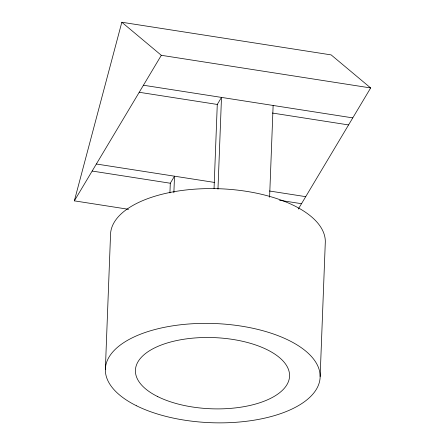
<?xml version="1.0" encoding="UTF-8"?>
<svg xmlns="http://www.w3.org/2000/svg" width="445" height="445" viewBox="0 0 445 445"><rect width="100%" height="100%" fill="white"/><g stroke="black" fill="none" stroke-linecap="round" stroke-linejoin="round"><path stroke-width="0.67" d="M105.354 369.684L110.527 234.916A107.456 49.618 2.2 0 1 218.328 188.708A107.456 49.618 2.2 0 1 325.317 241.78L320.144 376.548M169.923 192.924L170.296 183.234L174.512 176.192L173.873 192.807M214.045 188.613L217.277 104.447L221.493 97.411L217.972 189.158M269.603 197.213L273.13 105.459M128.566 209.306L74.348 200.851L121.824 22.25L331.152 54.896L370.652 87.949L298.311 209.067M74.348 200.851L161.324 55.302L370.652 87.949M143.396 85.229L352.724 117.875M139.179 92.271L217.277 104.447M272.34 113.036L348.507 124.917M96.415 164.016L214.596 182.444M269.375 190.988L305.743 196.662M92.198 171.058L170.296 183.234M279.566 200.278L301.526 203.704M121.824 22.25L161.324 55.302M136.52 405.784A107.456 49.618 2.2 0 0 316.378 389.275A107.456 49.618 2.2 0 0 185.343 324.283A107.456 49.618 2.2 0 0 136.52 405.784M157.78 396.64A77.124 35.611 2.2 0 0 286.864 384.791A77.124 35.611 2.2 0 0 192.824 338.144A77.124 35.611 2.2 0 0 157.78 396.64"/></g></svg>
